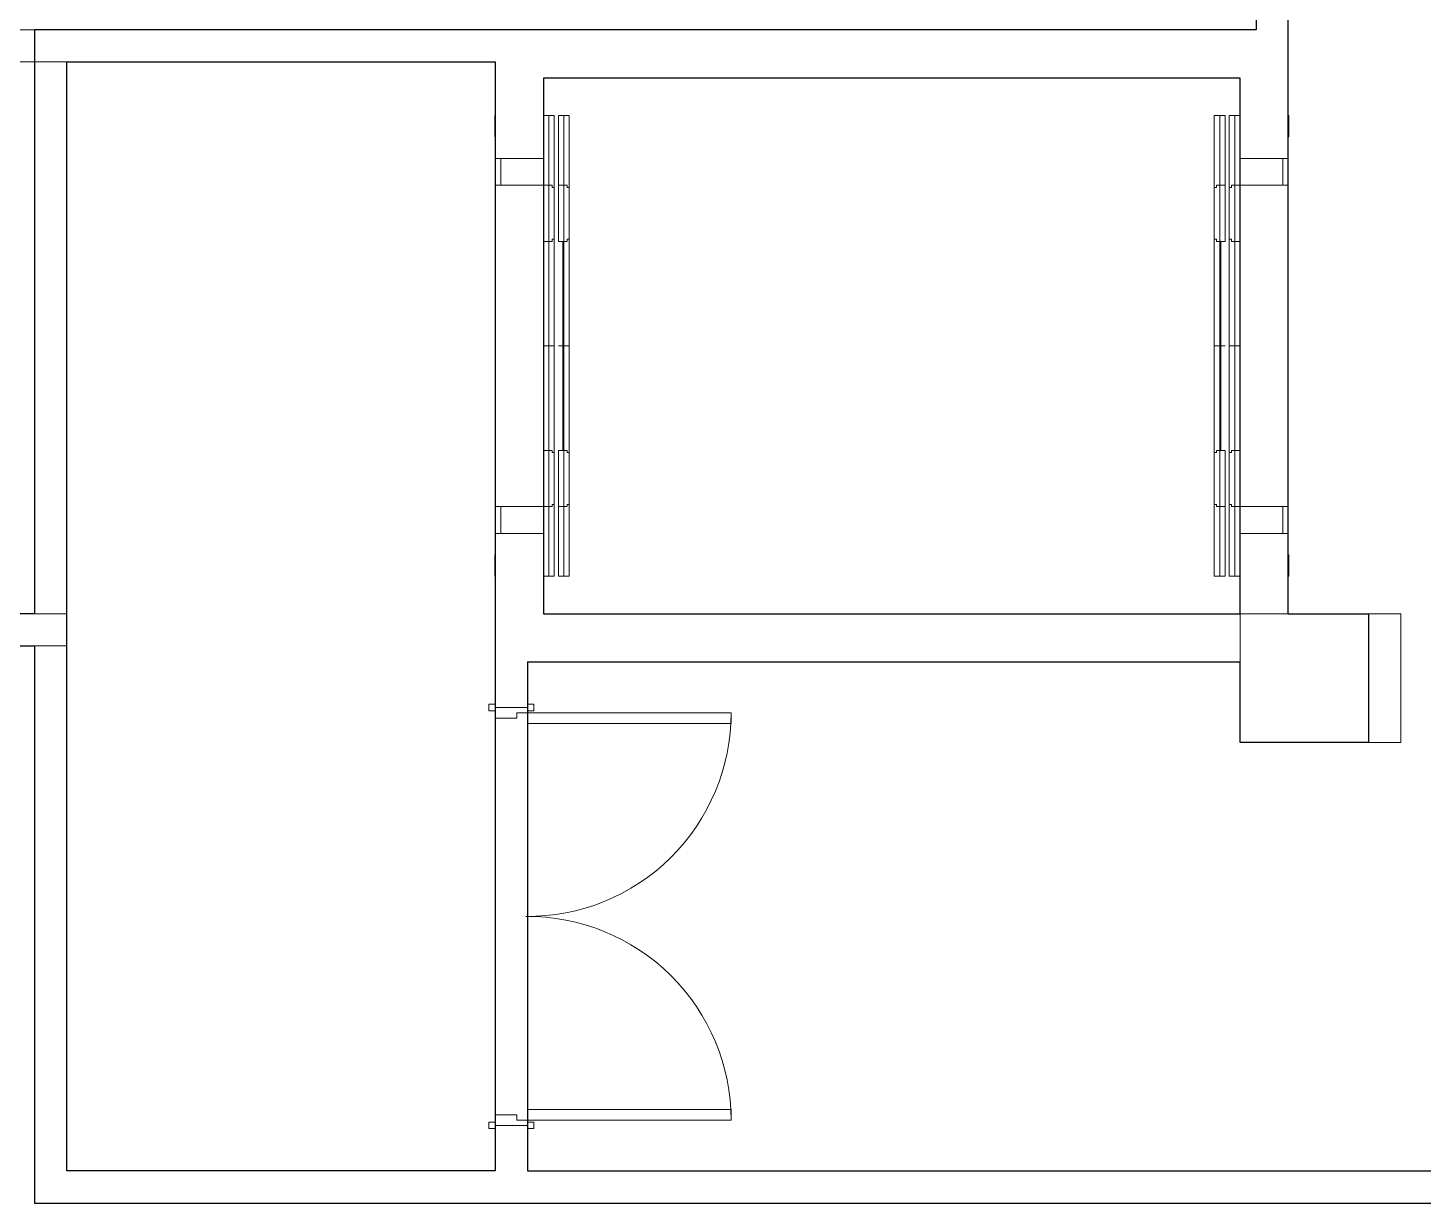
# Model space of a CAD drawing. Header units: millimetres. Extents: x 35540 to 832230, y -10956 to 416550.
# Drawn here: x 82383 to 88893, y 28857 to 34341 of the extents above; entities that cross this region are included whole.
import ezdxf

# ---------------------------------------------------------------- set-up
doc = ezdxf.new("R2010")
doc.units = ezdxf.units.MM
for name, color, linetype, lineweight in [('A-AREA-BNDY', 1, 'Continuous', 18), ('A-DOOR', 31, 'Continuous', 5), ('A-DOOR-FRAM', 31, 'Continuous', 15), ('A-FLOR', 192, 'Continuous', 5), ('A-WALL', 113, 'Continuous', 5), ('S-COLS', 52, 'Continuous', 5)]:
    doc.layers.add(name, color=color, linetype=linetype, lineweight=lineweight)

# ---------------------------------------------------------------- blocks, each defined once
blk = doc.blocks.new('DLN-Lift Door - Lift Door - 1750 x 2800 _SO_ WH_-15175525-G_F U_F_A_')
at = {"layer": 'A-DOOR'}
for p, q in [((-1075, 114.5), (-975, 114.5)), ((-1075, 114.5), (-1075, 112.5)), ((-975, 112.5), (-975, 114.5)), ((975, 114.5), (1075, 114.5)), ((975, 114.5), (975, 112.5)), ((1075, 112.5), (1075, 114.5)), ((-1075, -162.5), (-1075, -112.5)), ((-1075, -112.5), (0, -112.5)), ((-750, -112.5), (-750, -152.5)), ((-487.5, -112.5), (-487.5, -152.5)), ((0, -162.5), (0, -112.5)), ((0, -112.5), (1075, -112.5)), ((0, -112.5), (0, -162.5)), ((487.5, -112.5), (487.5, -152.5)), ((750, -112.5), (750, -152.5)), ((1075, -112.5), (1075, -162.5)), ((-1075, -137.5), (1075, -137.5)), ((0, -162.5), (-1075, -162.5)), ((-1075, -232.5), (-1075, -182.5)), ((-1075, -182.5), (-487.5, -182.5)), ((-750, -152.5), (-740, -152.5)), ((-750, -182.5), (-750, -222.5)), ((-740, -152.5), (-740, -162.5)), ((-497.5, -152.5), (-497.5, -162.5)), ((-497.5, -152.5), (-487.5, -152.5)), ((-487.5, -182.5), (-487.5, -222.5)), ((1075, -162.5), (0, -162.5)), ((0, -232.5), (0, -182.5)), ((0, -182.5), (0, -232.5)), ((497.5, -152.5), (487.5, -152.5)), ((487.5, -182.5), (487.5, -222.5)), ((487.5, -182.5), (1075, -182.5)), ((497.5, -152.5), (497.5, -162.5)), ((740, -152.5), (740, -162.5)), ((750, -152.5), (740, -152.5)), ((750, -182.5), (750, -222.5)), ((1075, -182.5), (1075, -232.5)), ((1075, -207.5), (-1075, -207.5)), ((0, -232.5), (-1075, -232.5)), ((-750, -222.5), (-740, -222.5)), ((-740, -222.5), (-740, -232.5)), ((-497.5, -222.5), (-497.5, -232.5)), ((-497.5, -222.5), (-487.5, -222.5)), ((-487.5, -202.5), (487.5, -202.5)), ((1075, -232.5), (0, -232.5)), ((497.5, -222.5), (487.5, -222.5)), ((497.5, -222.5), (497.5, -232.5)), ((740, -222.5), (740, -232.5)), ((750, -222.5), (740, -222.5))]:
    blk.add_line(p, q, dxfattribs=at)
at = {"layer": 'A-DOOR', "lineweight": 15}
for p, q in [((-750, 87.5), (-875, 87.5)), ((-875, 87.5), (-875, -112.5)), ((-750, -112.5), (-750, 87.5)), ((875, 87.5), (750, 87.5)), ((750, 87.5), (750, -112.5)), ((875, -112.5), (875, 87.5)), ((-875, -112.5), (-750, -112.5)), ((750, -112.5), (875, -112.5))]:
    blk.add_line(p, q, dxfattribs=at)
blk = doc.blocks.new('DLN-Double Door__X04_ - _M19_ 1900 x 2450 _WH_-16908813-G_F U_F_A_')
at = {"layer": 'A-DOOR'}
for p, q in [((-900, -75), (-950, -75)), ((-950, -75), (-950, -1025)), ((-900, -1025), (-900, -75)), ((900, -75), (950, -75)), ((900, -1025), (900, -75)), ((950, -75), (950, -1025)), ((-950, -1025), (-900, -1025)), ((950, -1025), (900, -1025))]:
    blk.add_line(p, q, dxfattribs=at)
for centre, start, end in [((-950, -75), 270, 0.5), ((950, -75), 179.5, 270)]:
    blk.add_arc(centre, 950, start, end, dxfattribs=at)
at = {"layer": 'A-DOOR-FRAM'}
for p, q in [((-960, 105), (-990, 105)), ((-990, 105), (-990, 75)), ((-990, 75), (-960, 75)), ((-925, 75), (-975, 75)), ((-975, 75), (-975, -75)), ((-960, 75), (-960, 105)), ((-925, -25), (-925, 75)), ((925, 75), (925, -25)), ((975, 75), (925, 75)), ((990, 105), (960, 105)), ((960, 105), (960, 75)), ((960, 75), (990, 75)), ((975, -75), (975, 75)), ((990, 75), (990, 105)), ((-950, -75), (-950, -25)), ((-950, -25), (-925, -25)), ((925, -25), (950, -25)), ((950, -25), (950, -75)), ((-960, -75), (-990, -75)), ((-990, -75), (-990, -105)), ((-990, -105), (-960, -105)), ((-975, -75), (-950, -75)), ((-960, -105), (-960, -75)), ((950, -75), (975, -75)), ((990, -75), (960, -75)), ((960, -75), (960, -105)), ((960, -105), (990, -105)), ((990, -105), (990, -75))]:
    blk.add_line(p, q, dxfattribs=at)

msp = doc.modelspace()

# ---------------------------------------------------------------- linework, layer by layer
at = {"layer": 'A-AREA-BNDY', "color": 7, "lineweight": 25}
for p, q in [((88114.3, 35647.5), (88114.3, 34332.5)), ((88264.3, 31607.5), (88264.3, 35647.5)), ((88114.3, 34332.5), (82414.3, 34332.5)), ((82414.3, 34332.5), (82414.3, 31607.5)), ((82564.3, 34182.5), (84564.3, 34182.5)), ((82564.3, 29007.5), (82564.3, 34182.5)), ((84564.3, 34182.5), (84564.3, 29007.5)), ((84789.3, 34107.5), (84789.3, 31607.5)), ((88039.3, 34107.5), (84789.3, 34107.5)), ((88039.3, 31607.5), (88039.3, 34107.5)), ((82414.3, 31607.5), (78839.3, 31607.5)), ((84789.3, 31607.5), (88039.3, 31607.5)), ((88264.3, 31607.5), (88639.3, 31607.5)), ((88639.3, 31607.5), (88639.3, 31007.5)), ((78989.3, 31457.5), (82414.3, 31457.5)), ((82414.3, 31457.5), (82414.3, 28857.5)), ((84714.3, 31382.5), (84714.3, 29007.5)), ((84714.3, 31382.5), (88039.3, 31382.5)), ((88039.3, 31007.5), (88039.3, 31382.5)), ((88639.3, 31007.5), (88039.3, 31007.5)), ((84564.3, 29007.5), (82564.3, 29007.5)), ((84714.3, 29007.5), (91539.3, 29007.5)), ((82414.3, 28857.5), (91539.3, 28857.5))]:
    msp.add_line(p, q, dxfattribs=at)
at = {"layer": 'A-FLOR'}
for p, q in [((84564.3, 33607.5), (84564.3, 33732.5)), ((88264.3, 33732.5), (88264.3, 33607.5)), ((84589.3, 33607.5), (84564.3, 33607.5)), ((84789.3, 32107.5), (84789.3, 33607.5)), ((88039.3, 33607.5), (88039.3, 32107.5)), ((88264.3, 33607.5), (88239.3, 33607.5)), ((84564.3, 31982.5), (84564.3, 32107.5)), ((84564.3, 32107.5), (84589.3, 32107.5)), ((88239.3, 32107.5), (88264.3, 32107.5)), ((88264.3, 32107.5), (88264.3, 31982.5)), ((84564.3, 29270), (84564.3, 31120)), ((84714.3, 31145), (84714.3, 29245))]:
    msp.add_line(p, q, dxfattribs=at)
at = {"layer": 'A-WALL', "lineweight": 18}
for p, q in [((88114.3, 34332.5), (88114.3, 35647.5)), ((88264.3, 35647.5), (88264.3, 33732.5)), ((81214.3, 34332.5), (88114.3, 34332.5)), ((84564.3, 34182.5), (81364.3, 34182.5)), ((84564.3, 34182.5), (84564.3, 33732.5)), ((88039.3, 34107.5), (84789.3, 34107.5)), ((84789.3, 33732.5), (84789.3, 34107.5)), ((88039.3, 34107.5), (88039.3, 33732.5)), ((84564.3, 33732.5), (84789.3, 33732.5)), ((88239.3, 33732.5), (88264.3, 33732.5)), ((84564.3, 31185), (84564.3, 31982.5)), ((84564.3, 31982.5), (84789.3, 31982.5)), ((84789.3, 31607.5), (84789.3, 31982.5)), ((88039.3, 31607.5), (88039.3, 31982.5)), ((88239.3, 31982.5), (88264.3, 31982.5)), ((88264.3, 31982.5), (88264.3, 31607.5)), ((81364.3, 31607.5), (82564.3, 31607.5)), ((82564.3, 29007.5), (82564.3, 31607.5)), ((84789.3, 31607.5), (88039.3, 31607.5)), ((88039.3, 31382.5), (88039.3, 31607.5)), ((88039.3, 31607.5), (88264.3, 31607.5)), ((78989.3, 31457.5), (82564.3, 31457.5)), ((82414.3, 28857.5), (82414.3, 31457.5)), ((84714.3, 31382.5), (88039.3, 31382.5)), ((84714.3, 31185), (84714.3, 31382.5)), ((84564.3, 29205), (84564.3, 29007.5)), ((84714.3, 29007.5), (84714.3, 29205)), ((82564.3, 29007.5), (84564.3, 29007.5)), ((84714.3, 29007.5), (91689.3, 29007.5)), ((91689.3, 28857.5), (82414.3, 28857.5))]:
    msp.add_line(p, q, dxfattribs=at)
at = {"layer": 'S-COLS', "color": 253, "lineweight": 20}
for p, q in [((88789.3, 31607.5), (88039.3, 31607.5)), ((88039.3, 31607.5), (88039.3, 31007.5)), ((88789.3, 31007.5), (88789.3, 31607.5)), ((88789.3, 31007.5), (88039.3, 31007.5))]:
    msp.add_line(p, q, dxfattribs=at)

# ---------------------------------------------------------------- block references
at = {"layer": 'A-DOOR'}
for name, p, rotation in [('DLN-Lift Door - Lift Door - 1750 x 2800 _SO_ WH_-15175525-G_F U_F_A_', (84676.8, 32857.5), 90.00000000000001), ('DLN-Lift Door - Lift Door - 1750 x 2800 _SO_ WH_-15175525-G_F U_F_A_', (88151.8, 32857.5), 270), ('DLN-Double Door__X04_ - _M19_ 1900 x 2450 _WH_-16908813-G_F U_F_A_', (84639.3, 30195), 90.00000000000001)]:
    msp.add_blockref(name, p, dxfattribs=dict(at, rotation=rotation))

doc.saveas('drawing.dxf')
